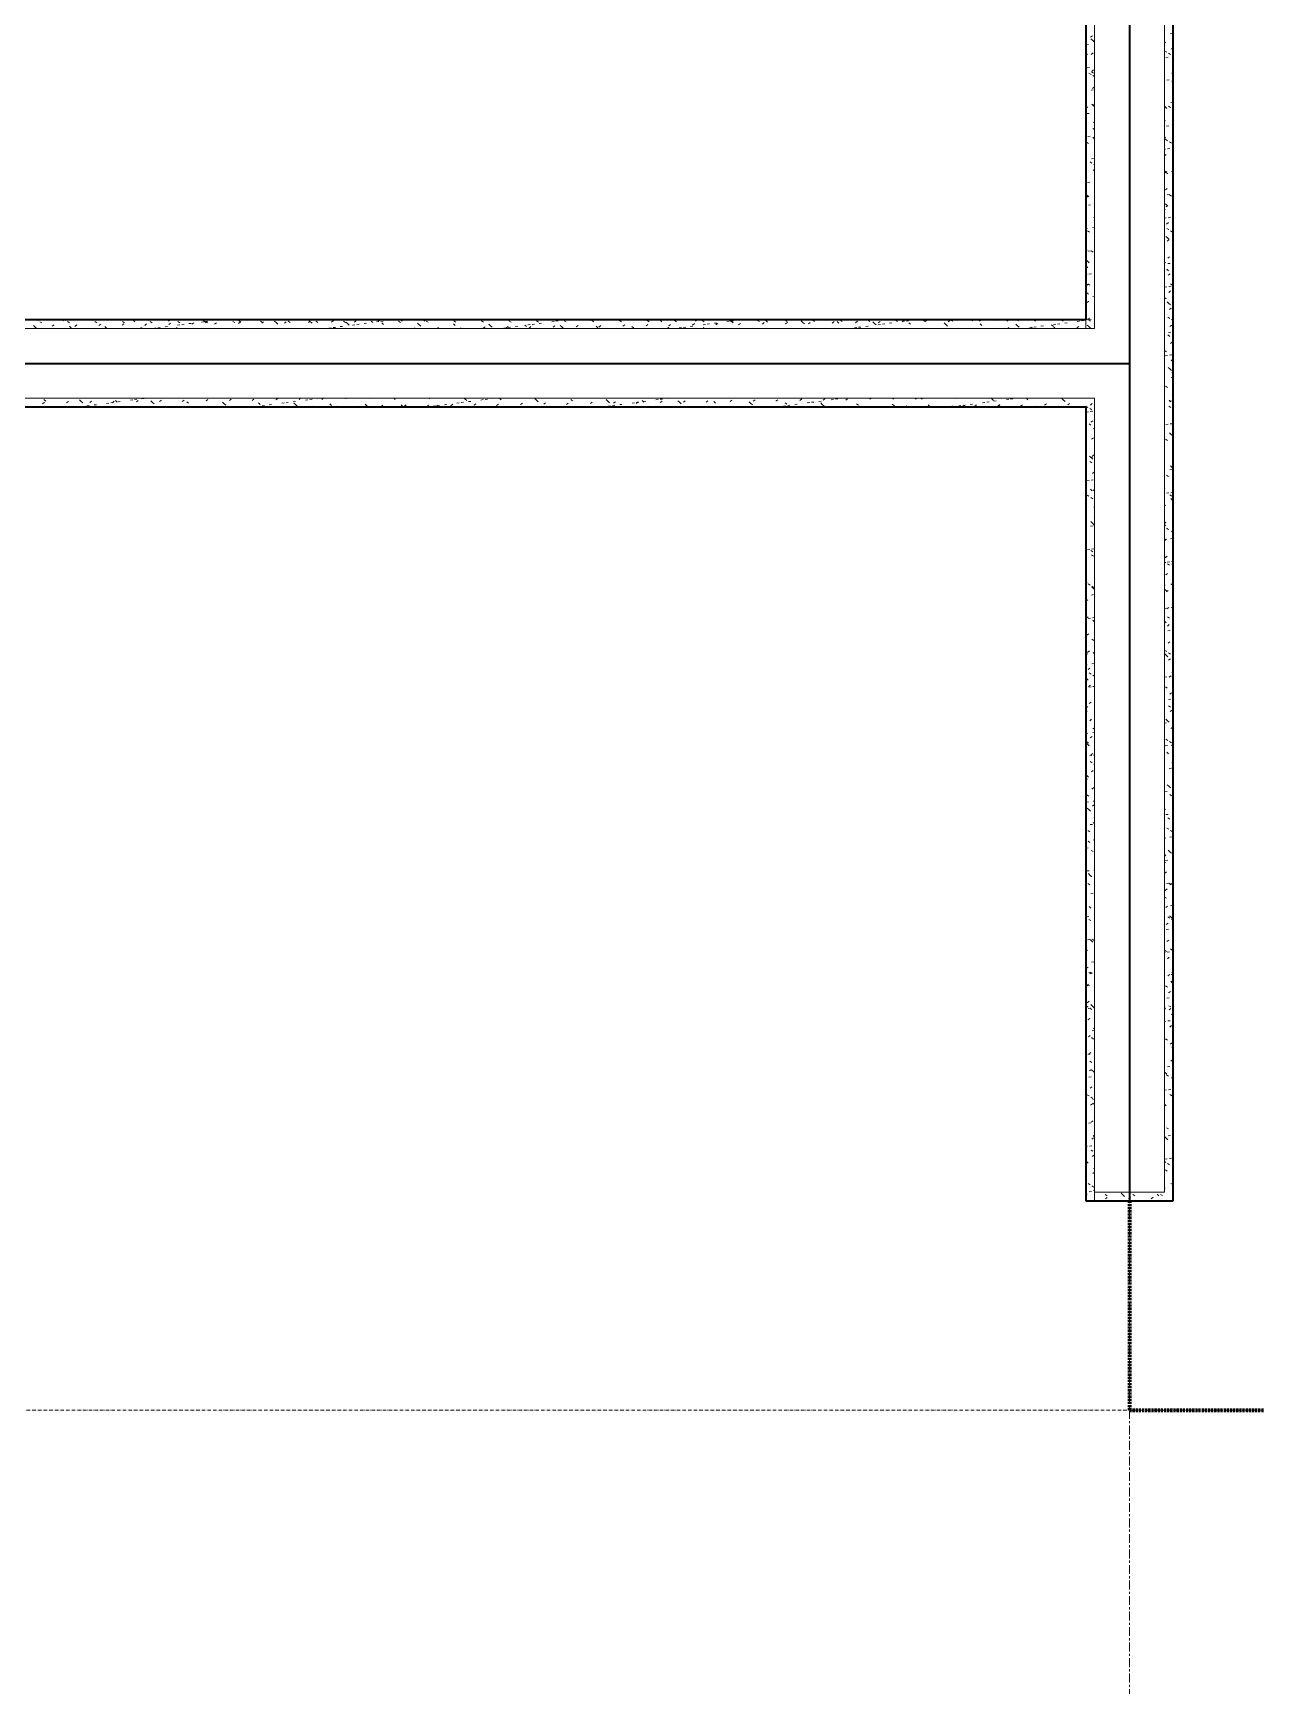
# Model space of a CAD drawing. Header units: millimetres. Extents: x -4948 to 42228, y -4856 to 69378.
# Drawn here: x 29138 to 30890, y 17697 to 20065 of the extents above; entities that cross this region are included whole.
import ezdxf

# ---------------------------------------------------------------- set-up
doc = ezdxf.new("R2010")
doc.units = ezdxf.units.MM
for name, pattern in [('Линия сетки', [22.225, 12.7, -3.175, 3.175, -3.175]), ('Штрих 3 х 1_5 мм', [4.5, 3, -1.5]), ('Штрихпунктир 5 х 1_5 мм', [8, 5, -1.5, 0, -1.5])]:
    doc.linetypes.add(name, pattern=pattern)
for name, color, linetype, lineweight in [('A-AREA', 32, 'Continuous', 9), ('A-DETL', 90, 'Continuous', 9), ('A-WALL', 113, 'Continuous', 13), ('A-WALL-PATT', 111, 'Continuous', 13), ('I-WALL', 2, 'Continuous', 13), ('S-GRID', 1, 'Continuous', 30)]:
    doc.layers.add(name, color=color, linetype=linetype, lineweight=lineweight)

# ---------------------------------------------------------------- blocks, each defined once
blk = doc.blocks.new('27ELB-RD-AR-0000-BIM_rvt-1-1 этаж отм_ _0_000 лотки')
at = {"layer": 'A-AREA', "color": 252, "linetype": 'Штрих 3 х 1_5 мм', "lineweight": 70}
for p, q in [((30708.9, 18392.1), (30708.9, 18092.1)), ((30708.9, 18092.1), (31008.9, 18092.1))]:
    blk.add_line(p, q, dxfattribs=at)
at = {"layer": 'A-DETL', "color": 252, "lineweight": 35}
for p, q in [((30708.9, 24992.1), (30708.9, 18392.1)), ((26508.9, 19592.1), (30708.9, 19592.1))]:
    blk.add_line(p, q, dxfattribs=at)
at = {"layer": 'A-WALL', "color": 252, "lineweight": 9}
for p, q in [((30658.9, 19642.1), (30658.9, 24999.6)), ((30758.9, 18404.6), (30758.9, 24999.6)), ((30646.4, 19642.1), (28508.9, 19642.1)), ((30646.4, 19642.1), (30646.4, 19654.6)), ((30658.9, 19642.1), (30646.4, 19642.1)), ((30646.4, 19542.1), (28508.9, 19542.1)), ((30658.9, 19542.1), (30646.4, 19542.1)), ((30658.9, 18404.6), (30658.9, 19542.1)), ((30658.9, 18392.1), (30658.9, 18404.6)), ((30658.9, 18404.6), (30758.9, 18404.6)), ((30658.9, 18392.1), (30658.9, 18404.6))]:
    blk.add_line(p, q, dxfattribs=at)
at = {"layer": 'A-WALL-PATT', "color": 252, "linetype": 'Continuous', "lineweight": 9}
for p, q in [((30653.3, 20059.4), (30655.9, 20061.4)), ((30767.1, 20064.3), (30770.4, 20064.7)), ((30646.4, 20036.2), (30648.9, 20034.6)), ((30646.7, 20048.4), (30650.1, 20048.8)), ((30653.5, 20057.3), (30655.8, 20055.1)), ((30654.1, 20034.9), (30656.7, 20037)), ((30655.1, 20055.9), (30657.9, 20054.1)), ((30655.8, 20055.1), (30655.8, 20055.1)), ((30655.8, 20055.1), (30658.3, 20052.8)), ((30758.9, 20052.9), (30760.7, 20051.3)), ((30759.3, 20040), (30762.2, 20038.2)), ((30764.7, 20036.6), (30767.5, 20034.8)), ((30769.2, 20043.4), (30771.4, 20041.5)), ((30770.5, 20049), (30771.4, 20049.7)), ((30648.1, 20015.7), (30651.4, 20016.1)), ((30654.9, 20010.4), (30657.5, 20012.5)), ((30658.4, 20017.1), (30658.9, 20017.1)), ((30761, 20030.6), (30764.3, 20031)), ((30771.3, 20024.5), (30771.4, 20024.6)), ((30650.9, 20008), (30653.8, 20006.2)), ((30654.7, 20010), (30657.2, 20007.7)), ((30656.3, 20004.6), (30658.9, 20003)), ((30758.9, 20006.8), (30759.6, 20006.2)), ((30758.9, 19997.4), (30759.7, 19997.5)), ((30762.4, 19997.9), (30765.7, 19998.3)), ((30769.6, 20008.2), (30771.4, 20007.1)), ((30769.7, 19996.8), (30771.4, 19995.3)), ((30653.8, 19983.6), (30657.1, 19984)), ((30655.7, 19986), (30658.3, 19988)), ((30758.9, 19964.8), (30759.1, 19965)), ((30768.1, 19965.7), (30771.4, 19966.2)), ((30646.4, 19960.4), (30649.1, 19958.6)), ((30647.7, 19949.9), (30651, 19950.3)), ((30655.2, 19963.4), (30657.5, 19961.3)), ((30656.5, 19961.5), (30658.9, 19963.3)), ((30657.5, 19961.3), (30657.5, 19961.3)), ((30657.5, 19961.3), (30658.9, 19960)), ((30758.9, 19960.7), (30759.9, 19959.7)), ((30759.9, 19959.7), (30759.9, 19959.7)), ((30759.9, 19959.7), (30762.4, 19957.4)), ((30764.9, 19960.7), (30767.8, 19958.9)), ((30771, 19949.6), (30771.4, 19949.2)), ((30646.4, 19925.4), (30647.9, 19924)), ((30649.1, 19917.2), (30652.4, 19917.6)), ((30656.5, 19928.6), (30658.9, 19927.2)), ((30657.3, 19937), (30658.9, 19938.3)), ((30758.9, 19939.7), (30759.9, 19940.6)), ((30761.9, 19932), (30765.3, 19932.5)), ((30647.5, 19909.1), (30650.3, 19907.3)), ((30656.4, 19916.1), (30658.9, 19913.9)), ((30658.1, 19912.6), (30658.9, 19913.2)), ((30758.9, 19914.7), (30760.7, 19916.1)), ((30758.9, 19914.5), (30761.3, 19912.3)), ((30758.9, 19898.8), (30760.6, 19899)), ((30760.8, 19912.7), (30763.6, 19910.9)), ((30763.3, 19899.3), (30766.6, 19899.8)), ((30766.2, 19909.3), (30769, 19907.5)), ((30646.4, 19879.2), (30646.8, 19878.9)), ((30652.4, 19880.7), (30655.2, 19878.9)), ((30654.7, 19885), (30658.1, 19885.5)), ((30657.8, 19877.3), (30658.9, 19876.6)), ((30658.9, 19888.1), (30658.9, 19888.1)), ((30758.9, 19889.6), (30761.5, 19891.6)), ((30771.1, 19880.9), (30771.4, 19880.8)), ((30648.6, 19851.4), (30651.9, 19851.8)), ((30656.9, 19869.6), (30658.9, 19867.8)), ((30758.9, 19863.5), (30759, 19863.4)), ((30759.3, 19868), (30761.7, 19865.8)), ((30759.7, 19865.1), (30762.3, 19867.2)), ((30761.7, 19865.8), (30761.7, 19865.8)), ((30761.7, 19865.8), (30764.1, 19863.6)), ((30769, 19867.2), (30771.4, 19867.5)), ((30646.4, 19833.1), (30647.1, 19832.4)), ((30647.1, 19832.4), (30647.1, 19832.4)), ((30647.1, 19832.4), (30649.6, 19830.1)), ((30647.8, 19833.2), (30650.6, 19831.4)), ((30760.5, 19840.7), (30763.1, 19842.7)), ((30762.9, 19833.5), (30766.2, 19834)), ((30766.4, 19833.4), (30769.2, 19831.6)), ((30646.4, 19818.2), (30647.3, 19818.3)), ((30646.4, 19803.2), (30646.8, 19803.6)), ((30650, 19818.7), (30653.3, 19819.1)), ((30658, 19801.4), (30658.9, 19800.8)), ((30658.2, 19822.3), (30658.9, 19821.6)), ((30758.9, 19812.9), (30760.2, 19812.1)), ((30758.9, 19800.1), (30761.6, 19800.5)), ((30760.6, 19820.7), (30763, 19818.5)), ((30761.3, 19816.2), (30763.9, 19818.2)), ((30764.3, 19800.8), (30767.6, 19801.3)), ((30646.4, 19787), (30648.5, 19785)), ((30646.4, 19783.5), (30646.5, 19783.4)), ((30646.4, 19778.2), (30647.6, 19779.1)), ((30649, 19781.8), (30651.8, 19780)), ((30655.7, 19786.5), (30658.9, 19786.9)), ((30658.7, 19775.7), (30658.9, 19775.5)), ((30762.1, 19791.7), (30764.7, 19793.8)), ((30762.3, 19785.5), (30765.1, 19783.7)), ((30767.6, 19782.1), (30770.5, 19780.3)), ((30646.4, 19753.1), (30648.4, 19754.6)), ((30649.6, 19752.8), (30652.9, 19753.3)), ((30653.9, 19753.4), (30656.7, 19751.6)), ((30761, 19774.1), (30763.4, 19772)), ((30762.9, 19767.2), (30765.5, 19769.3)), ((30763.4, 19772), (30763.4, 19772)), ((30763.4, 19772), (30765.9, 19769.7)), ((30769.9, 19768.7), (30771.4, 19768.9)), ((30646.5, 19740.7), (30648.9, 19738.6)), ((30646.5, 19728.1), (30649.2, 19730.2)), ((30648.9, 19738.6), (30648.9, 19738.6)), ((30648.9, 19738.6), (30651.3, 19736.3)), ((30758.9, 19737.1), (30760.5, 19736.1)), ((30763.7, 19742.8), (30766.3, 19744.8)), ((30763.8, 19735), (30767.1, 19735.4)), ((30646.4, 19719.5), (30648.2, 19719.8)), ((30647.3, 19703.7), (30650, 19705.7)), ((30649.2, 19705.9), (30652.1, 19704.1)), ((30650.9, 19720.1), (30654.3, 19720.6)), ((30762.3, 19726.9), (30764.8, 19724.6)), ((30764.5, 19718.3), (30767.1, 19720.3)), ((30767.9, 19706.1), (30770.7, 19704.3)), ((30647.8, 19693.4), (30650.2, 19691.2)), ((30648.1, 19679.2), (30650.8, 19681.2)), ((30656.6, 19688), (30658.9, 19688.3)), ((30758.9, 19686.6), (30761.7, 19684.8)), ((30759.2, 19701.5), (30762.5, 19701.9)), ((30765.2, 19702.3), (30768.5, 19702.7)), ((30765.3, 19693.8), (30767.9, 19695.9)), ((30646.4, 19657.2), (30647.9, 19656.2)), ((30762.8, 19680.3), (30765.1, 19678.1)), ((30763.8, 19658.2), (30766.6, 19656.4)), ((30765.1, 19678.1), (30765.1, 19678.1)), ((30765.1, 19678.1), (30767.6, 19675.9)), ((30766.1, 19669.4), (30768.7, 19671.4)), ((30770.9, 19670.2), (30771.4, 19670.2)), ((29138.5, 19646.4), (29140.8, 19644.2)), ((29140.8, 19644.2), (29140.8, 19644.2)), ((29140.8, 19644.2), (29143.2, 19642.1)), ((29143.2, 19654.6), (29145.1, 19653.4)), ((29144.5, 19653.3), (29147.8, 19653.8)), ((29147.6, 19651.8), (29150.4, 19650)), ((29165.5, 19645.3), (29168.2, 19647.3)), ((29179.9, 19654.6), (29181.5, 19653.1)), ((29182.9, 19654.6), (29184.6, 19653.5)), ((29187.1, 19651.9), (29190, 19650.1)), ((29190.1, 19645.3), (29192.5, 19643)), ((29198, 19645.1), (29200.7, 19647.2)), ((29222.5, 19654.6), (29224.2, 19653.6)), ((29226.7, 19651.9), (29229.5, 19650.1)), ((29230.2, 19654.6), (29230.7, 19654.1)), ((29232.3, 19646.4), (29235, 19648.4)), ((29240.9, 19644.8), (29243.2, 19642.7)), ((29243.2, 19642.7), (29243.2, 19642.7)), ((29243.2, 19642.7), (29243.8, 19642.1)), ((29262.2, 19654.6), (29263.7, 19653.6)), ((29265.6, 19646.8), (29268.2, 19648.8)), ((29266.2, 19652), (29269.1, 19650.2)), ((29280.5, 19654.6), (29281.4, 19653.8)), ((29281.4, 19653.8), (29281.4, 19653.8)), ((29281.4, 19653.8), (29283.9, 19651.6)), ((29292.4, 19643.7), (29294.2, 19642.1)), ((29298.1, 19646.6), (29300.7, 19648.7)), ((29301.9, 19654.6), (29303.3, 19653.7)), ((29305.8, 19652.1), (29308.6, 19650.3)), ((29310.7, 19642.3), (29314, 19642.8)), ((29316.8, 19643.1), (29320.1, 19643.6)), ((29327.1, 19644.5), (29330.4, 19644.9)), ((29330.9, 19654.6), (29333.1, 19652.6)), ((29332.4, 19647.9), (29335, 19649.9)), ((29341.5, 19654.6), (29342.8, 19653.8)), ((29343.3, 19643.3), (29344.5, 19642.1)), ((29344.9, 19646.8), (29348.2, 19647.3)), ((29345.3, 19652.2), (29348.2, 19650.4)), ((29351, 19647.6), (29354.3, 19648.1)), ((29361.3, 19649), (29364.6, 19649.4)), ((29365.6, 19648.3), (29368.3, 19650.3)), ((29379.1, 19651.3), (29382.4, 19651.8)), ((29381.2, 19654.6), (29382.4, 19653.8)), ((29381.4, 19654.4), (29383.8, 19652.3)), ((29383.8, 19652.3), (29383.8, 19652.3)), ((29383.8, 19652.3), (29386.2, 19650)), ((29384.9, 19652.2), (29387.7, 19650.4)), ((29385.2, 19652.1), (29388.5, 19652.6)), ((29394.8, 19642.1), (29394.9, 19642.1)), ((29395.5, 19653.5), (29398.8, 19653.9)), ((29398.1, 19648.1), (29400.8, 19650.2)), ((29420.8, 19654.6), (29421.9, 19653.9)), ((29424.4, 19652.3), (29427.3, 19650.5)), ((29432.4, 19649.4), (29435.1, 19651.4)), ((29433, 19653.3), (29435.5, 19651)), ((29460.5, 19654.6), (29461.5, 19654)), ((29464, 19652.4), (29466.8, 19650.6)), ((29465.6, 19649.8), (29468.3, 19651.8)), ((29483.8, 19652.8), (29486.2, 19650.7)), ((29486.2, 19650.7), (29486.2, 19650.7)), ((29486.2, 19650.7), (29488.6, 19648.4)), ((29498.1, 19649.6), (29500.8, 19651.7)), ((29500.2, 19654.6), (29501, 19654.1)), ((29503.5, 19652.5), (29506.4, 19650.7)), ((29532.4, 19650.9), (29535.1, 19652.9)), ((29535.4, 19651.7), (29537.9, 19649.5)), ((29539.8, 19654.6), (29540.6, 19654.1)), ((29543.1, 19652.5), (29545.9, 19650.7)), ((29561.7, 19642.5), (29565, 19642.9)), ((29565.7, 19651.3), (29568.3, 19653.3)), ((29567.8, 19643.3), (29571.1, 19643.7)), ((29578.1, 19644.7), (29581.4, 19645.1)), ((29579.5, 19654.6), (29580.1, 19654.2)), ((29582.6, 19652.6), (29585.5, 19650.8)), ((29586.2, 19651.3), (29588.5, 19649.1)), ((29588.5, 19649.1), (29588.5, 19649.1)), ((29588.5, 19649.1), (29591, 19646.9)), ((29595.9, 19647), (29599.2, 19647.4)), ((29598.2, 19651.1), (29600.8, 19653.2)), ((29602, 19647.8), (29605.3, 19648.2)), ((29612.3, 19649.2), (29615.6, 19649.6)), ((29619.2, 19654.6), (29619.7, 19654.3)), ((29622.2, 19652.7), (29625, 19650.9)), ((29630.1, 19651.5), (29633.4, 19651.9)), ((29632.5, 19652.4), (29635.1, 19654.4)), ((29636.2, 19652.3), (29639.5, 19652.7)), ((29637.8, 19650.2), (29640.2, 19647.9)), ((29646.5, 19653.7), (29649.8, 19654.1)), ((29658.8, 19654.6), (29659.2, 19654.4)), ((29661.7, 19652.7), (29664.6, 19650.9)), ((29665.7, 19652.8), (29668, 19654.6)), ((29684.4, 19642.1), (29685.5, 19642.9)), ((29688.6, 19649.7), (29690.9, 19647.6)), ((29690.9, 19647.6), (29690.9, 19647.6)), ((29690.9, 19647.6), (29693.4, 19645.3)), ((29698.2, 19652.7), (29700.7, 19654.6)), ((29698.5, 19654.6), (29698.8, 19654.4)), ((29701.3, 19652.8), (29704.1, 19651)), ((29717.1, 19642.1), (29718.8, 19643.4)), ((29732.5, 19653.9), (29733.4, 19654.6)), ((29738.2, 19654.6), (29738.3, 19654.5)), ((29740.2, 19648.6), (29742.6, 19646.3)), ((29740.8, 19652.9), (29743.7, 19651.1)), ((29749.8, 19642.1), (29751.3, 19643.2)), ((29765.8, 19654.3), (29766.1, 19654.6)), ((29777.8, 19654.6), (29777.9, 19654.6)), ((29780.4, 19653), (29783.2, 19651.2)), ((29782.9, 19642.4), (29785.6, 19644.4)), ((29791, 19648.2), (29793.3, 19646)), ((29793.3, 19646), (29793.3, 19646)), ((29793.3, 19646), (29795.8, 19643.8)), ((29798.2, 19654.2), (29798.8, 19654.6)), ((29812.7, 19642.7), (29816.1, 19643.1)), ((29816.2, 19642.8), (29818.8, 19644.9)), ((29818.8, 19643.5), (29822.1, 19643.9)), ((29819.9, 19653), (29822.8, 19651.2)), ((29829.1, 19644.8), (29832.4, 19645.3)), ((29842.5, 19647), (29845, 19644.8)), ((29846.9, 19647.2), (29850.2, 19647.6)), ((29848.7, 19642.7), (29851.3, 19644.7)), ((29853, 19648), (29856.3, 19648.4)), ((29859.5, 19653.1), (29862.3, 19651.3)), ((29863.3, 19649.3), (29866.6, 19649.8)), ((29881.1, 19651.7), (29884.4, 19652.1)), ((29883, 19643.9), (29885.6, 19646)), ((29887.2, 19652.5), (29890.5, 19652.9)), ((29893.4, 19646.6), (29895.7, 19644.5)), ((29895.7, 19644.5), (29895.7, 19644.5)), ((29895.7, 19644.5), (29898.2, 19642.2)), ((29897.5, 19653.8), (29900.8, 19654.3)), ((29899, 19653.2), (29901.9, 19651.4)), ((29916.2, 19644.3), (29918.9, 19646.4)), ((29935, 19654.6), (29936.4, 19653.3)), ((29938.6, 19653.3), (29941.4, 19651.4)), ((29944.9, 19645.5), (29947.4, 19643.2)), ((29948.7, 19644.2), (29951.3, 19646.2)), ((29978.1, 19653.3), (29981, 19651.5)), ((29983, 19645.4), (29985.7, 19647.5)), ((29985.3, 19654.6), (29985.6, 19654.4)), ((29995.8, 19645.1), (29998.1, 19642.9)), ((29998.1, 19642.9), (29998.1, 19642.9)), ((29998.1, 19642.9), (29999, 19642.1)), ((30016.2, 19645.8), (30018.9, 19647.9)), ((30017.7, 19653.4), (30020.5, 19651.6)), ((30035.7, 19654.6), (30036.3, 19654.1)), ((30036.3, 19654.1), (30036.3, 19654.1)), ((30036.3, 19654.1), (30038.7, 19651.8)), ((30047.3, 19643.9), (30049.3, 19642.1)), ((30048.7, 19645.7), (30051.4, 19647.7)), ((30057.2, 19653.5), (30060.1, 19651.7)), ((30063.7, 19642.8), (30067.1, 19643.3)), ((30069.8, 19643.6), (30073.1, 19644.1)), ((30080.1, 19645), (30083.4, 19645.4)), ((30083, 19646.9), (30085.7, 19649)), ((30086, 19654.6), (30088, 19652.8)), ((30096.8, 19653.5), (30099.6, 19651.7)), ((30097.9, 19647.3), (30101.3, 19647.8)), ((30098.1, 19643.5), (30099.7, 19642.1)), ((30104, 19648.1), (30107.3, 19648.6)), ((30114.3, 19649.5), (30117.6, 19649.9)), ((30116.3, 19647.3), (30118.9, 19649.4)), ((30132.1, 19651.8), (30135.4, 19652.3)), ((30136.3, 19653.6), (30139.2, 19651.8)), ((30136.4, 19654.6), (30138.7, 19652.5)), ((30138.2, 19652.6), (30141.5, 19653.1)), ((30138.7, 19652.5), (30138.7, 19652.5)), ((30138.7, 19652.5), (30141.1, 19650.2)), ((30148.5, 19654), (30151.8, 19654.4)), ((30148.8, 19647.2), (30151.4, 19649.2)), ((30149.7, 19642.4), (30150, 19642.1)), ((30175.9, 19653.7), (30178.7, 19651.9)), ((30183.1, 19648.4), (30185.7, 19650.5)), ((30187.9, 19653.5), (30190.4, 19651.3)), ((30215.4, 19653.8), (30218.3, 19652)), ((30216.3, 19648.8), (30219, 19650.9)), ((30238.7, 19653.1), (30241, 19650.9)), ((30241, 19650.9), (30241, 19650.9)), ((30241, 19650.9), (30243.5, 19648.7)), ((30248.8, 19648.7), (30251.5, 19650.7)), ((30255, 19653.8), (30257.8, 19652)), ((30283.1, 19649.9), (30285.8, 19652)), ((30290.3, 19652), (30292.7, 19649.7)), ((30294.5, 19653.9), (30297.4, 19652.1)), ((30314.8, 19643), (30318.1, 19643.4)), ((30316.3, 19650.4), (30319, 19652.4)), ((30320.8, 19643.8), (30324.1, 19644.2)), ((30331.1, 19645.1), (30334.5, 19645.6)), ((30334.1, 19654), (30336.9, 19652.2)), ((30341.1, 19651.5), (30343.4, 19649.4)), ((30343.4, 19649.4), (30343.4, 19649.4)), ((30343.4, 19649.4), (30345.9, 19647.1)), ((30348.8, 19650.2), (30351.5, 19652.2)), ((30348.9, 19647.5), (30352.3, 19647.9)), ((30355, 19648.3), (30358.3, 19648.7)), ((30365.3, 19649.6), (30368.6, 19650.1)), ((30373.6, 19654), (30376.5, 19652.2)), ((30383.1, 19651.4), (30385.8, 19653.5)), ((30383.1, 19652), (30386.5, 19652.4)), ((30389.2, 19652.8), (30392.5, 19653.2)), ((30392.7, 19650.4), (30395.1, 19648.1)), ((30399.5, 19654.2), (30402.8, 19654.6)), ((30413.2, 19654.1), (30416, 19652.3)), ((30416.4, 19651.9), (30419, 19653.9)), ((30443.5, 19650), (30445.8, 19647.8)), ((30445.8, 19647.8), (30445.8, 19647.8)), ((30445.8, 19647.8), (30448.3, 19645.6)), ((30448.9, 19651.7), (30451.5, 19653.7)), ((30452.7, 19654.2), (30455.6, 19652.4)), ((30469, 19642.1), (30469.4, 19642.4)), ((30483.2, 19652.9), (30485.3, 19654.6)), ((30492.3, 19654.3), (30495.1, 19652.5)), ((30495, 19648.8), (30497.5, 19646.6)), ((30501.7, 19642.1), (30501.9, 19642.3)), ((30516.4, 19653.4), (30518, 19654.6)), ((30531.8, 19654.3), (30534.7, 19652.5)), ((30534.4, 19642.1), (30536.2, 19643.5)), ((30545.9, 19648.4), (30548.2, 19646.3)), ((30548.2, 19646.3), (30548.2, 19646.3)), ((30548.2, 19646.3), (30550.7, 19644)), ((30548.9, 19653.2), (30550.7, 19654.6)), ((30565.8, 19643.2), (30569.1, 19643.6)), ((30567.1, 19642.1), (30569.5, 19643.9)), ((30571.4, 19654.4), (30574.2, 19652.6)), ((30571.8, 19644), (30575.1, 19644.4)), ((30582.1, 19645.3), (30585.5, 19645.8)), ((30583.2, 19654.4), (30583.4, 19654.6)), ((30590.7, 19642.1), (30590.7, 19642.1)), ((30597.4, 19647.3), (30599.9, 19645)), ((30599.8, 19642.1), (30602, 19643.8)), ((30600, 19647.7), (30603.3, 19648.1)), ((30606, 19648.5), (30609.3, 19648.9)), ((30610.9, 19654.5), (30613.7, 19652.7)), ((30616.3, 19649.8), (30619.6, 19650.3)), ((30630.2, 19642.2), (30630.4, 19642.1)), ((30633.6, 19643), (30636.3, 19645)), ((30634.1, 19652.2), (30637.5, 19652.6)), ((30640.2, 19653), (30643.5, 19653.4)), ((30648.2, 19646.8), (30650.6, 19644.7)), ((30648.9, 19654.7), (30651.6, 19656.8)), ((30650.5, 19654.3), (30653.8, 19654.8)), ((30650.5, 19654.6), (30653.3, 19652.8)), ((30650.6, 19644.7), (30650.6, 19644.7)), ((30650.6, 19644.7), (30653.1, 19642.4)), ((30764.8, 19636.5), (30768.1, 19636.9)), ((30766.9, 19644.9), (30769.5, 19646.9)), ((30769.1, 19654.8), (30771.4, 19653.3)), ((30759.1, 19610.6), (30761.9, 19608.8)), ((30764, 19633), (30766.5, 19630.8)), ((30767.7, 19620.4), (30770.3, 19622.5)), ((30760.1, 19603), (30763.4, 19603.4)), ((30764.5, 19586.4), (30766.9, 19584.3)), ((30766.1, 19603.8), (30769.5, 19604.2)), ((30768.5, 19595.9), (30771.1, 19598)), ((30766.9, 19584.3), (30766.9, 19584.3)), ((30766.9, 19584.3), (30769.3, 19582)), ((30769.3, 19571.5), (30771.4, 19573.1)), ((30769.4, 19578.8), (30771.4, 19577.5)), ((29153.6, 19540.3), (29156.1, 19538)), ((29204.4, 19539.8), (29206.8, 19537.7)), ((29256, 19538.7), (29258.5, 19536.4)), ((29277.5, 19539.3), (29280.8, 19539.8)), ((29283.5, 19540.1), (29286.9, 19540.6)), ((29286, 19537), (29288.6, 19539)), ((29293.9, 19541.5), (29297.2, 19541.9)), ((29319.2, 19537.4), (29321.9, 19539.5)), ((29351.7, 19537.3), (29354.3, 19539.3)), ((29386, 19538.5), (29388.6, 19540.5)), ((29419.2, 19538.9), (29421.9, 19541)), ((29451.7, 19538.8), (29454.4, 19540.8)), ((29486, 19540), (29488.7, 19542)), ((29519.3, 19540.4), (29521.4, 19542.1)), ((29528.5, 19539.5), (29531.8, 19539.9)), ((29534.5, 19540.3), (29537.9, 19540.7)), ((29544.9, 19541.6), (29548.2, 19542.1)), ((29551.8, 19540.3), (29554.1, 19542.1)), ((29554.3, 19542.1), (29554.6, 19541.9)), ((29586.1, 19541.5), (29586.8, 19542.1)), ((29619.3, 19541.9), (29619.5, 19542.1)), ((29651.8, 19541.8), (29652.2, 19542.1)), ((29655, 19542.1), (29657, 19540.3)), ((29705.4, 19542.1), (29706.2, 19541.3)), ((29755.7, 19542.1), (29756.9, 19541)), ((29756.9, 19541), (29756.9, 19541)), ((29756.9, 19541), (29759.3, 19538.8)), ((29779.5, 19539.6), (29782.8, 19540.1)), ((29785.6, 19540.4), (29788.9, 19540.9)), ((29795.9, 19541.8), (29798.1, 19542.1)), ((29806.1, 19542.1), (29808.6, 19539.8)), ((29856.9, 19541.6), (29859.3, 19539.5)), ((29859.3, 19539.5), (29859.3, 19539.5)), ((29859.3, 19539.5), (29861.7, 19537.2)), ((29908.5, 19540.5), (29911, 19538.2)), ((29959.3, 19540.1), (29961.6, 19537.9)), ((30010.9, 19538.9), (30013.3, 19536.7)), ((30030.5, 19539.8), (30033.8, 19540.2)), ((30036.6, 19540.6), (30039.9, 19541)), ((30046.9, 19542), (30047.9, 19542.1)), ((30136.6, 19537.6), (30139.3, 19539.6)), ((30169.9, 19538), (30172.5, 19540)), ((30202.4, 19537.8), (30205, 19539.9)), ((30236.7, 19539.1), (30239.3, 19541.1)), ((30269.9, 19539.5), (30272.6, 19541.5)), ((30281.5, 19540), (30284.8, 19540.4)), ((30287.6, 19540.8), (30290.9, 19541.2)), ((30302.4, 19539.3), (30305.1, 19541.4)), ((30336.7, 19540.6), (30338.7, 19542.1)), ((30370, 19541), (30371.4, 19542.1)), ((30402.4, 19540.8), (30404.1, 19542.1)), ((30410.2, 19542.1), (30411.8, 19540.6)), ((30436.7, 19542.1), (30436.8, 19542.1)), ((30460.5, 19542.1), (30461.1, 19541.6)), ((30510.9, 19542.1), (30511.8, 19541.3)), ((30511.8, 19541.3), (30511.8, 19541.3)), ((30511.8, 19541.3), (30514.2, 19539)), ((30532.5, 19540.1), (30535.9, 19540.6)), ((30538.6, 19540.9), (30541.9, 19541.4)), ((30561.2, 19542.1), (30563.5, 19540)), ((30611.8, 19541.9), (30614.1, 19539.7)), ((30614.1, 19539.7), (30614.1, 19539.7)), ((30614.1, 19539.7), (30616.6, 19537.4)), ((30760.3, 19559.3), (30763.2, 19557.5)), ((30765.8, 19539.2), (30768.2, 19536.9)), ((30770.1, 19547), (30771.4, 19548)), ((29151.6, 19534.3), (29154.3, 19536.3)), ((29185.9, 19535.5), (29188.6, 19537.5)), ((29206.8, 19537.7), (29206.8, 19537.7)), ((29206.8, 19537.7), (29209.2, 19535.4)), ((29209.1, 19530.3), (29212.4, 19530.8)), ((29215.2, 19531.1), (29218.5, 19531.6)), ((29219.2, 19535.9), (29221.8, 19538)), ((29225.5, 19532.5), (29228.8, 19532.9)), ((29243.3, 19534.8), (29246.6, 19535.3)), ((29249.4, 19535.6), (29252.7, 19536.1)), ((29251.7, 19535.8), (29254.3, 19537.8)), ((29259.7, 19537), (29263, 19537.4)), ((29306.8, 19538.3), (29309.2, 19536.1)), ((29309.2, 19536.1), (29309.2, 19536.1)), ((29309.2, 19536.1), (29311.6, 19533.9)), ((29358.4, 19537.1), (29360.9, 19534.9)), ((29409.2, 19536.7), (29411.5, 19534.6)), ((29411.5, 19534.6), (29411.5, 19534.6)), ((29411.5, 19534.6), (29414, 19532.3)), ((29460.1, 19530.5), (29463.4, 19530.9)), ((29460.8, 19535.6), (29463.2, 19533.3)), ((29466.2, 19531.3), (29469.5, 19531.7)), ((29476.5, 19532.6), (29479.8, 19533.1)), ((29494.3, 19535), (29497.6, 19535.4)), ((29500.4, 19535.8), (29503.7, 19536.2)), ((29510.7, 19537.1), (29514, 19537.6)), ((29511.6, 19535.1), (29513.9, 19533)), ((29513.9, 19533), (29513.9, 19533)), ((29513.9, 19533), (29516.4, 19530.7)), ((29537.8, 19529.6), (29539.1, 19530.6)), ((29563.2, 19534), (29565.6, 19531.8)), ((29570.5, 19529.6), (29572.3, 19531)), ((29603.2, 19529.6), (29604.8, 19530.8)), ((29614, 19533.6), (29616.3, 19531.4)), ((29616.3, 19531.4), (29616.3, 19531.4)), ((29616.3, 19531.4), (29618.3, 19529.6)), ((29636.5, 19530), (29639.1, 19532.1)), ((29665.5, 19532.5), (29668, 19530.2)), ((29669.7, 19530.5), (29672.4, 19532.5)), ((29702.2, 19530.3), (29704.9, 19532.3)), ((29711.1, 19530.6), (29714.4, 19531.1)), ((29716.4, 19532), (29718.7, 19529.9)), ((29717.2, 19531.4), (29720.5, 19531.9)), ((29718.7, 19529.9), (29718.7, 19529.9)), ((29718.7, 19529.9), (29719, 19529.6)), ((29727.5, 19532.8), (29730.8, 19533.2)), ((29736.5, 19531.5), (29739.2, 19533.6)), ((29745.3, 19535.1), (29748.6, 19535.6)), ((29751.4, 19535.9), (29754.7, 19536.4)), ((29761.7, 19537.3), (29765, 19537.7)), ((29767.9, 19530.9), (29769.4, 19529.6)), ((29769.8, 19532), (29772.4, 19534)), ((29802.2, 19531.8), (29804.9, 19533.8)), ((29818.7, 19530.5), (29819.7, 19529.6)), ((29836.5, 19533), (29839.2, 19535.1)), ((29869.8, 19533.5), (29872.4, 19535.5)), ((29902.3, 19533.3), (29904.9, 19535.3)), ((29936.6, 19534.5), (29939.2, 19536.6)), ((29961.6, 19537.9), (29961.6, 19537.9)), ((29961.6, 19537.9), (29964.1, 19535.6)), ((29962.1, 19530.8), (29965.5, 19531.2)), ((29968.2, 19531.6), (29971.5, 19532)), ((29969.8, 19535), (29972.5, 19537)), ((29978.5, 19533), (29981.8, 19533.4)), ((29996.3, 19535.3), (29999.6, 19535.7)), ((30002.3, 19534.8), (30005, 19536.9)), ((30002.4, 19536.1), (30005.7, 19536.5)), ((30012.7, 19537.5), (30016, 19537.9)), ((30036.6, 19536), (30039.3, 19538.1)), ((30053.3, 19529.6), (30053.4, 19529.6)), ((30061.7, 19538.5), (30064, 19536.4)), ((30064, 19536.4), (30064, 19536.4)), ((30064, 19536.4), (30066.5, 19534.1)), ((30069.9, 19536.5), (30072.5, 19538.5)), ((30092.9, 19529.7), (30093, 19529.6)), ((30102.3, 19536.3), (30105, 19538.4)), ((30113.3, 19537.4), (30115.7, 19535.1)), ((30132.4, 19529.7), (30132.7, 19529.6)), ((30164.1, 19536.9), (30166.4, 19534.8)), ((30166.4, 19534.8), (30166.4, 19534.8)), ((30166.4, 19534.8), (30168.9, 19532.5)), ((30172, 19529.8), (30172.3, 19529.6)), ((30211.5, 19529.9), (30212, 19529.6)), ((30213.1, 19531), (30216.5, 19531.4)), ((30215.6, 19535.8), (30218.1, 19533.6)), ((30219.2, 19531.8), (30222.5, 19532.2)), ((30229.5, 19533.1), (30232.8, 19533.6)), ((30247.3, 19535.5), (30250.7, 19535.9)), ((30251.1, 19530), (30251.7, 19529.6)), ((30253.4, 19536.3), (30256.7, 19536.7)), ((30263.7, 19537.6), (30267, 19538.1)), ((30266.5, 19535.4), (30268.8, 19533.2)), ((30268.8, 19533.2), (30268.8, 19533.2)), ((30268.8, 19533.2), (30271.3, 19531)), ((30289.7, 19529.6), (30289.8, 19529.6)), ((30290.6, 19530), (30291.3, 19529.6)), ((30318, 19534.3), (30320.5, 19532)), ((30322.4, 19529.6), (30323, 19530)), ((30330.2, 19530.1), (30331, 19529.6)), ((30355.1, 19529.6), (30355.5, 19529.9)), ((30368.9, 19533.8), (30371.2, 19531.7)), ((30369.7, 19530.2), (30370.7, 19529.6)), ((30371.2, 19531.7), (30371.2, 19531.7)), ((30371.2, 19531.7), (30373.5, 19529.6)), ((30387.8, 19529.6), (30389.8, 19531.1)), ((30409.3, 19530.2), (30410.3, 19529.6)), ((30420.4, 19532.7), (30422.9, 19530.4)), ((30420.5, 19529.6), (30423, 19531.5)), ((30448.8, 19530.3), (30450, 19529.6)), ((30453.2, 19529.6), (30455.5, 19531.4)), ((30464.2, 19531.1), (30467.5, 19531.6)), ((30470.2, 19531.9), (30473.5, 19532.4)), ((30471.2, 19532.3), (30473.6, 19530.1)), ((30473.6, 19530.1), (30473.6, 19530.1)), ((30473.6, 19530.1), (30474.1, 19529.6)), ((30480.5, 19533.3), (30483.8, 19533.7)), ((30487.2, 19530.6), (30489.8, 19532.6)), ((30488.4, 19530.4), (30489.6, 19529.6)), ((30498.3, 19535.6), (30501.7, 19536.1)), ((30504.4, 19536.4), (30507.7, 19536.9)), ((30514.7, 19537.8), (30518, 19538.2)), ((30520.4, 19531), (30523.1, 19533)), ((30522.8, 19531.1), (30524.5, 19529.6)), ((30527.9, 19530.5), (30529.3, 19529.6)), ((30552.9, 19530.9), (30555.6, 19532.9)), ((30567.5, 19530.5), (30569, 19529.6)), ((30573.6, 19530.7), (30574.8, 19529.6)), ((30587.2, 19532.1), (30589.9, 19534.1)), ((30607, 19530.6), (30608.6, 19529.6)), ((30620.4, 19532.5), (30623.1, 19534.6)), ((30646.6, 19530.7), (30649.4, 19528.9)), ((30646.8, 19522.3), (30650.1, 19522.7)), ((30651.9, 19527.3), (30654.8, 19525.5)), ((30652.8, 19523.1), (30656.2, 19523.5)), ((30652.9, 19532.4), (30655.6, 19534.4)), ((30765.2, 19530.9), (30768.1, 19529.1)), ((30765.7, 19538), (30769, 19538.4)), ((30770.6, 19527.5), (30771.4, 19527)), ((30770.9, 19522.5), (30771.4, 19522.9)), ((30651.2, 19505.7), (30653.7, 19503.5)), ((30653.7, 19507.9), (30656.4, 19509.9)), ((30656.9, 19498.9), (30658.9, 19497.6)), ((30761.1, 19504.5), (30764.4, 19504.9)), ((30766.2, 19492.6), (30768.6, 19490.4)), ((30767.1, 19505.3), (30770.4, 19505.7)), ((30654.5, 19483.4), (30657.2, 19485.5)), ((30658.5, 19491), (30658.9, 19491)), ((30760.6, 19483.3), (30763.4, 19481.5)), ((30768.6, 19490.4), (30768.6, 19490.4)), ((30768.6, 19490.4), (30771.1, 19488.2)), ((30651.7, 19459.1), (30654.1, 19457)), ((30652.2, 19451.3), (30655, 19449.5)), ((30652.4, 19457.3), (30655.7, 19457.7)), ((30654.1, 19457), (30654.1, 19457)), ((30654.1, 19457), (30656.5, 19454.7)), ((30655.3, 19458.9), (30658, 19461)), ((30758.9, 19453.2), (30758.9, 19453.2)), ((30767.5, 19445.3), (30770, 19443.1)), ((30770.8, 19451.5), (30771.4, 19451.2)), ((30647.7, 19423.8), (30651.1, 19424.2)), ((30653.8, 19424.6), (30657.1, 19425)), ((30656.1, 19434.5), (30658.8, 19436.5)), ((30758.9, 19438.4), (30759.6, 19438.5)), ((30758.9, 19433.9), (30759.3, 19433.6)), ((30761.8, 19432), (30764.6, 19430.2)), ((30766.6, 19439.4), (30770, 19439.9)), ((30648.1, 19403.4), (30650.9, 19401.6)), ((30653, 19411.9), (30655.4, 19409.6)), ((30653.4, 19400), (30656.3, 19398.2)), ((30656.9, 19410), (30658.9, 19411.5)), ((30758.9, 19413), (30759.6, 19413.5)), ((30762, 19405.9), (30765.3, 19406.4)), ((30766.7, 19403.6), (30769.5, 19401.8)), ((30768, 19406.7), (30771.4, 19407.2)), ((30768, 19398.7), (30770.3, 19396.6)), ((30770.3, 19396.6), (30770.3, 19396.6)), ((30770.3, 19396.6), (30771.4, 19395.6)), ((30657.7, 19385.5), (30658.9, 19386.4)), ((30758.9, 19387.9), (30760.4, 19389.1)), ((30653.3, 19358.7), (30656.7, 19359.2)), ((30653.5, 19365.3), (30655.8, 19363.2)), ((30655.8, 19363.2), (30655.8, 19363.2)), ((30655.8, 19363.2), (30658.3, 19360.9)), ((30658.3, 19371.6), (30658.9, 19371.3)), ((30658.5, 19361.1), (30658.9, 19361.3)), ((30758.9, 19372.6), (30759.2, 19372.7)), ((30758.9, 19362.8), (30761.2, 19364.6)), ((30758.9, 19361), (30760.7, 19359.3)), ((30762.1, 19356), (30764.9, 19354.2)), ((30769.2, 19351.5), (30771.4, 19349.5)), ((30646.4, 19326.6), (30646.7, 19326.9)), ((30648.7, 19325.3), (30652, 19325.7)), ((30654.7, 19326), (30658, 19326.5)), ((30758.9, 19339.8), (30760.6, 19340)), ((30759.4, 19338.1), (30762, 19340.1)), ((30767.6, 19340.9), (30770.9, 19341.3)), ((30646.4, 19303.4), (30647.5, 19302.7)), ((30646.4, 19301.6), (30647.5, 19302.4)), ((30653.7, 19324), (30656.5, 19322.2)), ((30654.7, 19318), (30657.2, 19315.8)), ((30758.9, 19314.8), (30759.6, 19314.2)), ((30758.9, 19307.6), (30760.8, 19306.3)), ((30760.2, 19313.6), (30762.8, 19315.7)), ((30763, 19307.4), (30766.3, 19307.9)), ((30763.3, 19304.7), (30766.1, 19302.9)), ((30769, 19308.2), (30771.4, 19308.5)), ((30769.7, 19304.9), (30771.4, 19303.4)), ((30761, 19289.2), (30763.6, 19291.2)), ((30646.4, 19276.5), (30648.3, 19277.9)), ((30646.4, 19259.2), (30647.3, 19259.3)), ((30649.5, 19276.1), (30652.4, 19274.3)), ((30654.3, 19260.2), (30657.6, 19260.7)), ((30654.9, 19272.7), (30657.7, 19270.9)), ((30655.2, 19271.4), (30657.5, 19269.3)), ((30657.5, 19269.3), (30657.5, 19269.3)), ((30657.5, 19269.3), (30658.9, 19268.1)), ((30758.9, 19274), (30760.1, 19274.2)), ((30758.9, 19268.7), (30759.9, 19267.7)), ((30759.9, 19267.7), (30759.9, 19267.7)), ((30759.9, 19267.7), (30762.4, 19265.5)), ((30761.8, 19264.7), (30764.4, 19266.7)), ((30768.2, 19276.3), (30771, 19274.5)), ((30771, 19257.6), (30771.4, 19257.3)), ((30646.4, 19251.4), (30649.1, 19253.5)), ((30646.4, 19233.4), (30647.9, 19232)), ((30758.9, 19241.1), (30761.5, 19241.5)), ((30762.6, 19240.2), (30765.2, 19242.3)), ((30768.5, 19242.4), (30771.4, 19242.8)), ((30646.4, 19227.6), (30647.7, 19226.7)), ((30647.2, 19227), (30649.9, 19229)), ((30649.6, 19226.7), (30653, 19227.2)), ((30655.7, 19227.5), (30658.9, 19227.9)), ((30656.4, 19224.2), (30658.9, 19221.9)), ((30758.9, 19222.6), (30761.3, 19220.4)), ((30763.4, 19215.7), (30766, 19217.8)), ((30763.5, 19228.8), (30766.4, 19227)), ((30763.9, 19208.9), (30767.2, 19209.3)), ((30769.9, 19209.7), (30771.4, 19209.9)), ((30646.4, 19193.4), (30646.8, 19193.5)), ((30646.4, 19187.3), (30646.8, 19186.9)), ((30648, 19202.5), (30650.7, 19204.5)), ((30655.1, 19196.7), (30658, 19194.9)), ((30764.2, 19191.3), (30766.8, 19193.3)), ((30646.4, 19177.1), (30649, 19175.4)), ((30646.4, 19160.5), (30648.2, 19160.8)), ((30648.8, 19178), (30651.5, 19180.1)), ((30655.2, 19161.7), (30658.5, 19162.1)), ((30656.9, 19177.6), (30658.9, 19175.8)), ((30758.9, 19175.3), (30761.1, 19175.6)), ((30759.3, 19176), (30761.6, 19173.9)), ((30759.4, 19180.9), (30762.2, 19179.1)), ((30761.6, 19173.9), (30761.6, 19173.9)), ((30761.6, 19173.9), (30764.1, 19171.6)), ((30764.8, 19177.4), (30767.6, 19175.6)), ((30765, 19166.8), (30767.6, 19168.8)), ((30646.4, 19141.1), (30647.1, 19140.5)), ((30647.1, 19140.5), (30647.1, 19140.5)), ((30647.1, 19140.5), (30649.6, 19138.2)), ((30649.6, 19153.5), (30652.3, 19155.6)), ((30651, 19148.8), (30653.9, 19147)), ((30656.4, 19145.4), (30658.9, 19143.8)), ((30759.1, 19142.5), (30762.5, 19142.9)), ((30765.8, 19142.3), (30768.4, 19144.4)), ((30769.5, 19143.9), (30771.4, 19144.1)), ((30769.7, 19149.1), (30771.4, 19148)), ((30650.4, 19129.1), (30653.1, 19131.1)), ((30650.6, 19128.2), (30653.9, 19128.6)), ((30656.6, 19129), (30658.9, 19129.3)), ((30658.2, 19130.3), (30658.9, 19129.7)), ((30760.5, 19128.8), (30763, 19126.5)), ((30766.6, 19117.9), (30769.2, 19119.9)), ((30646.4, 19101.3), (30649.2, 19099.5)), ((30646.4, 19094.8), (30647.8, 19095)), ((30646.4, 19095), (30648.5, 19093.1)), ((30651.2, 19104.6), (30653.9, 19106.6)), ((30764.8, 19110.4), (30768.2, 19110.8)), ((30765, 19101.5), (30767.8, 19099.7)), ((30767.4, 19093.4), (30770, 19095.4)), ((30770.9, 19111.2), (30771.4, 19111.2)), ((30652, 19080.1), (30654.7, 19082.2)), ((30656.6, 19069.5), (30658.9, 19068)), ((30658.7, 19083.7), (30658.9, 19083.6)), ((30758.9, 19076.7), (30762, 19077.1)), ((30761, 19082.2), (30763.4, 19080)), ((30763.4, 19080), (30763.4, 19080)), ((30763.4, 19080), (30765.9, 19077.8)), ((30768.2, 19068.9), (30770.8, 19071)), ((30646.4, 19061.9), (30649.2, 19062.3)), ((30646.5, 19048.7), (30648.8, 19046.6)), ((30647.6, 19049.9), (30650.4, 19048.1)), ((30648.8, 19046.6), (30648.8, 19046.6)), ((30648.8, 19046.6), (30651.3, 19044.3)), ((30652.8, 19055.7), (30655.5, 19057.7)), ((30656.2, 19063.2), (30658.9, 19063.5)), ((30760.1, 19044), (30763.4, 19044.4)), ((30760.9, 19053.6), (30763.7, 19051.8)), ((30766.3, 19050.2), (30769.1, 19048.4)), ((30769, 19044.4), (30771.4, 19046.3)), ((30770.4, 19045.3), (30771.4, 19045.5)), ((30651.5, 19029.7), (30654.8, 19030.1)), ((30652.5, 19021.6), (30655.3, 19019.8)), ((30653.6, 19031.2), (30656.3, 19033.2)), ((30657.5, 19030.5), (30658.9, 19030.7)), ((30657.9, 19018.1), (30658.9, 19017.5)), ((30762.3, 19034.9), (30764.8, 19032.7)), ((30769.8, 19020), (30771.4, 19021.2)), ((30771.2, 19021.8), (30771.4, 19021.6)), ((30646.4, 18996.1), (30648.7, 18996.4)), ((30647.8, 19001.5), (30650.2, 18999.2)), ((30654.4, 19006.7), (30657.1, 19008.8)), ((30758.9, 19004.3), (30759.1, 19004.2)), ((30765.8, 19011.8), (30769.1, 19012.3)), ((30770.6, 18995.5), (30771.4, 18996.1)), ((30647.8, 18974), (30650.7, 18972.2)), ((30655.2, 18982.2), (30657.9, 18984.3)), ((30759.6, 18978.2), (30763, 18978.6)), ((30762.8, 18988.3), (30765.1, 18986.2)), ((30765.1, 18986.2), (30765.1, 18986.2)), ((30765.1, 18986.2), (30767.6, 18983.9)), ((30766.5, 18974.2), (30769.3, 18972.4)), ((30646.8, 18963.3), (30650.1, 18963.7)), ((30648.2, 18954.9), (30650.6, 18952.7)), ((30650.6, 18952.7), (30650.6, 18952.7)), ((30650.6, 18952.7), (30653.1, 18950.5)), ((30656, 18957.8), (30658.7, 18959.8)), ((30657.1, 18964.7), (30658.9, 18964.9)), ((30758.9, 18953.8), (30760.3, 18952.9)), ((30771.4, 18946.8), (30771.4, 18946.8)), ((30646.4, 18924.4), (30646.6, 18924.3)), ((30652.5, 18931.2), (30655.8, 18931.6)), ((30656.8, 18933.3), (30658.9, 18934.9)), ((30658.1, 18942.2), (30658.9, 18941.7)), ((30658.5, 18932), (30658.9, 18932)), ((30758.9, 18936.4), (30759.5, 18936.9)), ((30761, 18945.5), (30764.4, 18945.9)), ((30762.4, 18926.3), (30765.2, 18924.5)), ((30764, 18941.1), (30766.5, 18938.8)), ((30649.1, 18922.7), (30651.9, 18920.9)), ((30649.5, 18907.6), (30652, 18905.4)), ((30657.6, 18908.8), (30658.9, 18909.8)), ((30758.9, 18911.3), (30760.3, 18912.4)), ((30766.7, 18913.3), (30770.1, 18913.8)), ((30767.7, 18922.9), (30770.6, 18921.1)), ((30646.4, 18897.5), (30649.7, 18897.9)), ((30654, 18894.3), (30656.8, 18892.5)), ((30658.4, 18884.4), (30658.9, 18884.7)), ((30758.9, 18886.2), (30761.1, 18887.9)), ((30758.9, 18878), (30760.5, 18876.9)), ((30760.6, 18879.6), (30763.9, 18880.1)), ((30764.5, 18894.5), (30766.9, 18892.3)), ((30766.9, 18892.3), (30766.9, 18892.3)), ((30766.9, 18892.3), (30769.3, 18890.1)), ((30647.7, 18864.8), (30651, 18865.2)), ((30650, 18861), (30652.3, 18858.9)), ((30652.3, 18858.9), (30652.3, 18858.9)), ((30652.3, 18858.9), (30654.8, 18856.6)), ((30658, 18866.1), (30658.9, 18866.2)), ((30759.2, 18861.4), (30761.9, 18863.4)), ((30649.3, 18846.7), (30652.2, 18844.9)), ((30653.4, 18832.6), (30656.7, 18833.1)), ((30758.9, 18846.5), (30759.3, 18846.6)), ((30760, 18836.9), (30762.7, 18839)), ((30762, 18846.9), (30765.3, 18847.4)), ((30765.8, 18847.2), (30768.2, 18844.9)), ((30768, 18846.9), (30770.8, 18845.1)), ((30651.2, 18813.8), (30653.7, 18811.5)), ((30759, 18827.4), (30761.8, 18825.6)), ((30760.8, 18812.5), (30763.5, 18814.5)), ((30767.7, 18814.8), (30771, 18815.2)), ((30646.4, 18799.9), (30647.1, 18800.4)), ((30646.4, 18798.1), (30648, 18797)), ((30647.3, 18798.9), (30650.6, 18799.4)), ((30650.6, 18795.4), (30653.4, 18793.6)), ((30761.5, 18781.1), (30764.9, 18781.5)), ((30761.6, 18788), (30764.3, 18790)), ((30763.9, 18799), (30766.7, 18797.2)), ((30766.2, 18800.6), (30768.6, 18798.5)), ((30768.6, 18798.5), (30768.6, 18798.5)), ((30768.6, 18798.5), (30771.1, 18796.2)), ((30769.2, 18795.6), (30771.4, 18794.2)), ((30646.4, 18774.8), (30647.9, 18776)), ((30648.7, 18766.2), (30652, 18766.7)), ((30651.7, 18767.2), (30654.1, 18765)), ((30654.1, 18765), (30654.1, 18765)), ((30654.1, 18765), (30656.5, 18762.8)), ((30655.5, 18767), (30658.3, 18765.2)), ((30758.9, 18761.3), (30758.9, 18761.2)), ((30762.4, 18763.5), (30765.1, 18765.6)), ((30646.4, 18749.7), (30648.7, 18751.5)), ((30654.3, 18734.1), (30657.7, 18734.6)), ((30758.9, 18747.9), (30760.2, 18748.1)), ((30759.2, 18751.4), (30762, 18749.6)), ((30762.9, 18748.4), (30766.2, 18748.8)), ((30763.2, 18739), (30765.9, 18741.1)), ((30767.5, 18753.4), (30770, 18751.1)), ((30646.8, 18725), (30649.5, 18727)), ((30650.8, 18719.4), (30653.6, 18717.6)), ((30653, 18719.9), (30655.4, 18717.7)), ((30764, 18714.6), (30766.7, 18716.6)), ((30768.6, 18716.3), (30771.4, 18716.6)), ((30769.5, 18719.6), (30771.4, 18718.4)), ((30647.6, 18700.5), (30650.3, 18702.5)), ((30648.2, 18700.4), (30651.5, 18700.9)), ((30760.4, 18700.1), (30763.3, 18698.3)), ((30764.8, 18690.1), (30767.5, 18692.1)), ((30768, 18706.8), (30770.3, 18704.6)), ((30770.3, 18704.6), (30770.3, 18704.6)), ((30770.3, 18704.6), (30771.4, 18703.7)), ((30646.4, 18667.3), (30646.9, 18667.4)), ((30646.7, 18671.5), (30649.5, 18669.7)), ((30648.4, 18676), (30651.1, 18678.1)), ((30649.6, 18667.7), (30652.9, 18668.2)), ((30652, 18668.1), (30654.9, 18666.3)), ((30653.4, 18673.3), (30655.8, 18671.2)), ((30655.8, 18671.2), (30655.8, 18671.2)), ((30655.8, 18671.2), (30658.3, 18668.9)), ((30758.9, 18669), (30760.6, 18667.4)), ((30762.5, 18682.6), (30765.8, 18683)), ((30765.3, 18671.7), (30768.2, 18669.9)), ((30765.7, 18665.6), (30768.3, 18667.7)), ((30770.7, 18668.3), (30771.4, 18667.9)), ((30649.2, 18651.6), (30651.9, 18653.6)), ((30656.9, 18639.7), (30658.9, 18638.5)), ((30758.9, 18649.2), (30761.2, 18649.5)), ((30763.9, 18649.9), (30767.2, 18650.3)), ((30766.5, 18641.2), (30769.1, 18643.2)), ((30769.2, 18659.5), (30771.4, 18657.6)), ((30650, 18627.1), (30652.7, 18629.1)), ((30654.7, 18626.1), (30657.2, 18623.8)), ((30655.3, 18635.6), (30658.6, 18636)), ((30758.9, 18622.9), (30759.5, 18622.2)), ((30760.7, 18624.2), (30763.5, 18622.4)), ((30767.3, 18616.7), (30769.9, 18618.7)), ((30769.6, 18617.8), (30771.4, 18618)), ((30649.2, 18601.9), (30652.5, 18602.3)), ((30650.8, 18602.6), (30653.5, 18604.7)), ((30652.3, 18592.1), (30655.1, 18590.3)), ((30768.1, 18592.2), (30770.7, 18594.3)), ((30769.7, 18612.9), (30771.4, 18611.4)), ((30770.9, 18592.4), (30771.4, 18592.1)), ((30646.4, 18568.7), (30647.9, 18568.8)), ((30650.5, 18569.2), (30653.9, 18569.6)), ((30651.6, 18578.2), (30654.3, 18580.2)), ((30655.2, 18579.5), (30657.5, 18577.3)), ((30657.5, 18577.3), (30657.5, 18577.3)), ((30657.5, 18577.3), (30658.9, 18576.1)), ((30758.9, 18576.7), (30759.9, 18575.8)), ((30758.9, 18574.8), (30759.4, 18574.4)), ((30759.9, 18575.8), (30759.9, 18575.8)), ((30759.9, 18575.8), (30762.4, 18573.5)), ((30761.9, 18572.8), (30764.7, 18571)), ((30763.4, 18584.1), (30766.7, 18584.5)), ((30768.9, 18567.8), (30771.4, 18569.7)), ((30648.2, 18544.2), (30651, 18542.4)), ((30652.4, 18553.7), (30655.1, 18555.7)), ((30758.9, 18550.6), (30762.1, 18551)), ((30764.8, 18551.4), (30768.1, 18551.8)), ((30766.8, 18544.4), (30769.6, 18542.6)), ((30769.7, 18543.3), (30771.4, 18544.6)), ((30771, 18565.7), (30771.4, 18565.3)), ((30646.4, 18541.4), (30647.8, 18540.1)), ((30653.2, 18529.2), (30655.9, 18531.3)), ((30653.5, 18540.8), (30656.3, 18539)), ((30656.2, 18537.1), (30658.9, 18537.4)), ((30656.4, 18532.2), (30658.9, 18530)), ((30758.9, 18530.6), (30761.3, 18528.4)), ((30650.1, 18503.4), (30653.4, 18503.8)), ((30654, 18504.7), (30656.7, 18506.8)), ((30658.4, 18512.4), (30658.9, 18512.1)), ((30762.1, 18496.9), (30765, 18495.1)), ((30770.5, 18518.8), (30771.4, 18519.5)), ((30770.5, 18519.2), (30771.4, 18519.3)), ((30646.4, 18495.3), (30646.8, 18495)), ((30654.8, 18480.3), (30657.5, 18482.3)), ((30656.9, 18485.6), (30658.9, 18483.9)), ((30759.3, 18484.1), (30761.6, 18481.9)), ((30761.6, 18481.9), (30761.6, 18481.9)), ((30761.6, 18481.9), (30764.1, 18479.7)), ((30764.4, 18485.5), (30767.7, 18486)), ((30771.3, 18494.3), (30771.4, 18494.4)), ((30646.4, 18470), (30648.8, 18470.3)), ((30651.5, 18470.7), (30654.8, 18471.1)), ((30653.8, 18464.9), (30656.6, 18463.1)), ((30655.6, 18455.8), (30658.3, 18457.8)), ((30759.7, 18452), (30763.1, 18452.5)), ((30765.7, 18452.8), (30769.1, 18453.3)), ((30646.4, 18449.2), (30647.1, 18448.5)), ((30646.4, 18444.3), (30647.6, 18443.5)), ((30647.1, 18448.5), (30647.1, 18448.5)), ((30647.1, 18448.5), (30649.6, 18446.2)), ((30656.4, 18431.3), (30658.9, 18433.2)), ((30657.2, 18438.5), (30658.9, 18438.8)), ((30658.2, 18438.4), (30658.9, 18437.7)), ((30758.9, 18448.4), (30760.9, 18447.2)), ((30758.9, 18434.7), (30759.1, 18434.9)), ((30760.5, 18436.8), (30763, 18434.5)), ((30763.4, 18445.6), (30766.2, 18443.7)), ((30646.4, 18403.1), (30648.5, 18401.1)), ((30649.6, 18416.9), (30652.5, 18415.1)), ((30651, 18404.9), (30654.4, 18405.3)), ((30655, 18413.5), (30657.8, 18411.7)), ((30657.2, 18406.9), (30658.9, 18408.1)), ((30696.8, 18402.9), (30699.2, 18400.8)), ((30758.9, 18409.6), (30759.9, 18410.4)), ((30768.3, 18417.2), (30771.1, 18415.4)), ((30674.3, 18401.2), (30677.1, 18399.4)), ((30674.4, 18395), (30677.1, 18397)), ((30699.2, 18400.8), (30699.2, 18400.8)), ((30699.2, 18400.8), (30701.6, 18398.5)), ((30707.7, 18395.4), (30710.3, 18397.4)), ((30713.8, 18401.3), (30716.6, 18399.5)), ((30740.1, 18395.2), (30742.8, 18397.3)), ((30748.4, 18401.8), (30750.9, 18399.5)), ((30753.4, 18401.4), (30756.2, 18399.6))]:
    blk.add_line(p, q, dxfattribs=at)
at = {"layer": 'I-WALL', "color": 252, "lineweight": 35}
for p, q in [((30646.4, 25012.1), (30646.4, 19654.6)), ((30771.4, 18392.1), (30771.4, 25012.1)), ((30646.4, 19654.6), (28508.9, 19654.6)), ((28508.9, 19529.6), (30646.4, 19529.6)), ((30646.4, 19529.6), (30646.4, 18392.1)), ((30646.4, 18392.1), (30658.9, 18392.1)), ((30658.9, 18392.1), (30758.9, 18392.1)), ((30758.9, 18392.1), (30771.4, 18392.1))]:
    blk.add_line(p, q, dxfattribs=at)
blk = doc.blocks.new('27ELB-RD-KR2-0000-BIM_rvt-1-1 этаж отм_ _0_000 лотки')
at = {"layer": 'S-GRID', "color": 252, "linetype": 'Линия сетки', "lineweight": 9}
blk.add_line((30708.9, -4856.4), (30708.9, 68377.9), dxfattribs=at)
at = {"layer": 'S-GRID', "color": 252, "linetype": 'Штрихпунктир 5 х 1_5 мм', "lineweight": 9}
blk.add_line((-4948, 18092.1), (41228.1, 18092.1), dxfattribs=at)

msp = doc.modelspace()

# ---------------------------------------------------------------- block references
at = {"lineweight": 5}
for name in ['27ELB-RD-KR2-0000-BIM_rvt-1-1 этаж отм_ _0_000 лотки', '27ELB-RD-AR-0000-BIM_rvt-1-1 этаж отм_ _0_000 лотки']:
    msp.add_blockref(name, (0, 0), dxfattribs=at)

doc.saveas('drawing.dxf')
